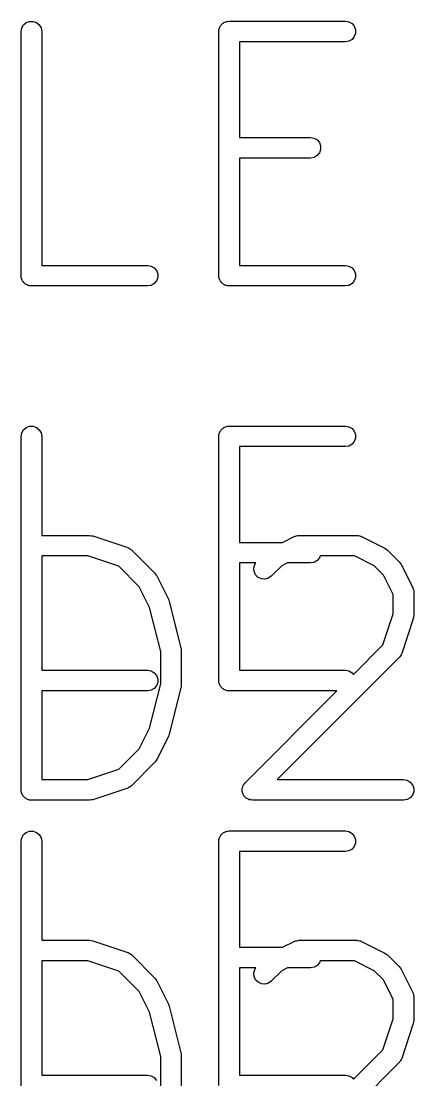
# Model space of a CAD drawing. Extents: x -2.2 to 89.1, y -78.6 to 9.2.
# Drawn here: x 67.37 to 69.31, y -56.51 to -51.28 of the extents above; entities that cross this region are included whole.
import ezdxf

# ---------------------------------------------------------------- set-up
doc = ezdxf.new("R2010")
doc.units = 0
doc.header["$MEASUREMENT"] = 0
doc.layers.add('BLACK', color=7, linetype='CONTINUOUS')

msp = doc.modelspace()

# ---------------------------------------------------------------- linework, layer by layer
at = {"layer": 'Black'}
for p, q in [((67.3745, -51.3137), (67.3833, -51.2984)), ((67.3833, -51.2984), (67.3969, -51.2871)), ((67.3969, -51.2871), (67.4134, -51.281)), ((67.4134, -51.281), (67.4311, -51.281)), ((67.4311, -51.281), (67.4477, -51.2871)), ((67.4477, -51.2871), (67.4612, -51.2984)), ((67.4612, -51.2984), (67.47, -51.3137)), ((68.3578, -51.3022), (68.36, -51.2984)), ((68.36, -51.2984), (68.3634, -51.2955)), ((68.3634, -51.2955), (68.3663, -51.2921)), ((68.3663, -51.2921), (68.3701, -51.2899)), ((68.3701, -51.2899), (68.3736, -51.2871)), ((68.3736, -51.2871), (68.3777, -51.2855)), ((68.3777, -51.2855), (68.3816, -51.2833)), ((68.3816, -51.2833), (68.386, -51.2825)), ((68.386, -51.2825), (68.3901, -51.281)), ((68.3901, -51.281), (68.3946, -51.281)), ((68.3946, -51.281), (68.399, -51.2802)), ((68.399, -51.2802), (68.9735, -51.2802)), ((68.9735, -51.2802), (68.9909, -51.2833)), ((68.9909, -51.2833), (69.0061, -51.2921)), ((69.0061, -51.2921), (69.0175, -51.3056)), ((67.3715, -51.331), (67.3745, -51.3137)), ((67.3715, -52.5375), (67.3715, -51.331)), ((67.47, -51.3137), (67.4731, -51.331)), ((67.4731, -51.331), (67.4731, -52.4867)), ((68.3482, -51.331), (68.3489, -51.3267)), ((68.3482, -52.5375), (68.3482, -51.331)), ((68.3489, -51.3222), (68.3504, -51.3181)), ((68.3489, -51.3267), (68.3489, -51.3222)), ((68.3504, -51.3181), (68.3512, -51.3137)), ((68.3512, -51.3137), (68.3534, -51.3098)), ((68.3534, -51.3098), (68.355, -51.3056)), ((68.355, -51.3056), (68.3578, -51.3022)), ((69.0175, -51.3056), (69.0235, -51.3222)), ((69.0235, -51.3399), (69.0175, -51.3564)), ((69.0235, -51.3222), (69.0235, -51.3399)), ((68.9735, -51.3818), (68.4498, -51.3818)), ((68.4498, -51.3818), (68.4498, -51.8548)), ((68.9909, -51.3788), (68.9735, -51.3818)), ((69.0061, -51.37), (68.9909, -51.3788)), ((69.0175, -51.3564), (69.0061, -51.37)), ((68.4498, -51.8548), (68.8011, -51.8548)), ((68.8011, -51.8548), (68.8185, -51.8578)), ((68.8185, -51.8578), (68.8338, -51.8667)), ((68.8338, -51.8667), (68.8451, -51.8802)), ((68.8451, -51.8802), (68.8511, -51.8967)), ((68.8511, -51.9144), (68.8451, -51.931)), ((68.8511, -51.8967), (68.8511, -51.9144)), ((68.8011, -51.9564), (68.4498, -51.9564)), ((68.4498, -51.9564), (68.4498, -52.4867)), ((68.8185, -51.9533), (68.8011, -51.9564)), ((68.8338, -51.9445), (68.8185, -51.9533)), ((68.8451, -51.931), (68.8338, -51.9445)), ((67.4731, -52.4867), (67.9968, -52.4867)), ((67.9968, -52.4867), (68.0142, -52.4898)), ((68.0142, -52.4898), (68.0294, -52.4986)), ((68.0294, -52.4986), (68.0408, -52.5121)), ((68.4498, -52.4867), (68.9735, -52.4867)), ((68.9735, -52.4867), (68.9909, -52.4898)), ((68.9909, -52.4898), (69.0061, -52.4986)), ((69.0061, -52.4986), (69.0175, -52.5121)), ((67.3722, -52.5419), (67.3715, -52.5375)), ((67.3722, -52.5464), (67.3722, -52.5419)), ((67.3738, -52.5505), (67.3722, -52.5464)), ((67.3745, -52.5549), (67.3738, -52.5505)), ((68.0408, -52.5121), (68.0468, -52.5287)), ((68.0468, -52.5464), (68.0408, -52.5629)), ((68.0468, -52.5287), (68.0468, -52.5464)), ((68.3489, -52.5419), (68.3482, -52.5375)), ((68.3489, -52.5464), (68.3489, -52.5419)), ((68.3504, -52.5505), (68.3489, -52.5464)), ((68.3512, -52.5549), (68.3504, -52.5505)), ((69.0175, -52.5121), (69.0235, -52.5287)), ((69.0235, -52.5464), (69.0175, -52.5629)), ((69.0235, -52.5287), (69.0235, -52.5464)), ((67.3767, -52.5588), (67.3745, -52.5549)), ((67.3783, -52.5629), (67.3767, -52.5588)), ((67.3811, -52.5664), (67.3783, -52.5629)), ((67.3833, -52.5702), (67.3811, -52.5664)), ((67.3868, -52.5731), (67.3833, -52.5702)), ((67.3896, -52.5765), (67.3868, -52.5731)), ((67.3935, -52.5787), (67.3896, -52.5765)), ((67.3969, -52.5815), (67.3935, -52.5787)), ((67.401, -52.5831), (67.3969, -52.5815)), ((67.4049, -52.5853), (67.401, -52.5831)), ((67.4093, -52.5861), (67.4049, -52.5853)), ((67.4134, -52.5876), (67.4093, -52.5861)), ((67.4179, -52.5876), (67.4134, -52.5876)), ((67.4223, -52.5883), (67.4179, -52.5876)), ((67.9968, -52.5883), (67.4223, -52.5883)), ((68.0142, -52.5853), (67.9968, -52.5883)), ((68.0294, -52.5765), (68.0142, -52.5853)), ((68.0408, -52.5629), (68.0294, -52.5765)), ((68.3534, -52.5588), (68.3512, -52.5549)), ((68.355, -52.5629), (68.3534, -52.5588)), ((68.3578, -52.5664), (68.355, -52.5629)), ((68.36, -52.5702), (68.3578, -52.5664)), ((68.3634, -52.5731), (68.36, -52.5702)), ((68.3663, -52.5765), (68.3634, -52.5731)), ((68.3701, -52.5787), (68.3663, -52.5765)), ((68.3736, -52.5815), (68.3701, -52.5787)), ((68.3777, -52.5831), (68.3736, -52.5815)), ((68.3816, -52.5853), (68.3777, -52.5831)), ((68.386, -52.5861), (68.3816, -52.5853)), ((68.3901, -52.5876), (68.386, -52.5861)), ((68.3946, -52.5876), (68.3901, -52.5876)), ((68.399, -52.5883), (68.3946, -52.5876)), ((68.9735, -52.5883), (68.399, -52.5883)), ((68.9909, -52.5853), (68.9735, -52.5883)), ((69.0061, -52.5765), (68.9909, -52.5853)), ((69.0175, -52.5629), (69.0061, -52.5765)), ((67.3969, -53.2871), (67.4134, -53.281)), ((67.4134, -53.281), (67.4311, -53.281)), ((67.4311, -53.281), (67.4477, -53.2871)), ((68.3736, -53.2871), (68.3777, -53.2855)), ((68.3777, -53.2855), (68.3816, -53.2833)), ((68.3816, -53.2833), (68.386, -53.2825)), ((68.386, -53.2825), (68.3901, -53.281)), ((68.3901, -53.281), (68.3946, -53.281)), ((68.3946, -53.281), (68.399, -53.2802)), ((68.399, -53.2802), (68.9735, -53.2802)), ((68.9735, -53.2802), (68.9909, -53.2833)), ((68.9909, -53.2833), (69.0061, -53.2921)), ((67.3715, -53.331), (67.3745, -53.3137)), ((67.3715, -53.871), (67.3715, -53.331)), ((67.3745, -53.3137), (67.3833, -53.2984)), ((67.3833, -53.2984), (67.3969, -53.2871)), ((67.4477, -53.2871), (67.4612, -53.2984)), ((67.4612, -53.2984), (67.47, -53.3137)), ((67.47, -53.3137), (67.4731, -53.331)), ((67.4731, -53.331), (67.4731, -53.8202)), ((68.3482, -53.331), (68.3489, -53.3267)), ((68.3482, -54.5375), (68.3482, -53.331)), ((68.3489, -53.3222), (68.3504, -53.3181)), ((68.3489, -53.3267), (68.3489, -53.3222)), ((68.3504, -53.3181), (68.3512, -53.3137)), ((68.3512, -53.3137), (68.3534, -53.3098)), ((68.3534, -53.3098), (68.355, -53.3056)), ((68.355, -53.3056), (68.3578, -53.3022)), ((68.3578, -53.3022), (68.36, -53.2984)), ((68.36, -53.2984), (68.3634, -53.2955)), ((68.3634, -53.2955), (68.3663, -53.2921)), ((68.3663, -53.2921), (68.3701, -53.2899)), ((68.3701, -53.2899), (68.3736, -53.2871)), ((69.0061, -53.2921), (69.0175, -53.3056)), ((69.0175, -53.3056), (69.0235, -53.3222)), ((69.0235, -53.3222), (69.0235, -53.3399)), ((68.9735, -53.3818), (68.4498, -53.3818)), ((68.4498, -53.3818), (68.4498, -53.8548)), ((68.9909, -53.3788), (68.9735, -53.3818)), ((69.0061, -53.37), (68.9909, -53.3788)), ((69.0175, -53.3564), (69.0061, -53.37)), ((69.0235, -53.3399), (69.0175, -53.3564)), ((67.4731, -53.8202), (67.7095, -53.8202)), ((67.7095, -53.8202), (67.7175, -53.8217)), ((67.7175, -53.8217), (67.7256, -53.8229)), ((67.7256, -53.8229), (67.8979, -53.8803)), ((68.4498, -53.8548), (68.6626, -53.8548)), ((68.6626, -53.8548), (68.7209, -53.8256)), ((68.7209, -53.8256), (68.7238, -53.8248)), ((68.7238, -53.8248), (68.7263, -53.8233)), ((68.7263, -53.8233), (68.7322, -53.8223)), ((68.7322, -53.8223), (68.7379, -53.8206)), ((68.7379, -53.8206), (68.7408, -53.8208)), ((68.7408, -53.8208), (68.7437, -53.8202)), ((68.7437, -53.8202), (69.0309, -53.8202)), ((69.0309, -53.8202), (69.0338, -53.8208)), ((69.0338, -53.8208), (69.0367, -53.8206)), ((69.0367, -53.8206), (69.0424, -53.8223)), ((69.0424, -53.8223), (69.0483, -53.8233)), ((69.0483, -53.8233), (69.0508, -53.8248)), ((69.0508, -53.8248), (69.0536, -53.8256)), ((69.0536, -53.8256), (69.1686, -53.8831)), ((67.3715, -55.0775), (67.3715, -53.871)), ((67.8979, -53.8803), (67.9005, -53.8817)), ((67.9005, -53.8817), (67.9033, -53.8825)), ((67.9033, -53.8825), (67.9082, -53.8859)), ((67.9082, -53.8859), (67.9135, -53.8887)), ((67.9135, -53.8887), (67.9154, -53.8909)), ((67.9154, -53.8909), (67.9178, -53.8926)), ((67.9178, -53.8926), (68.0327, -54.0075)), ((69.1686, -53.8831), (69.1751, -53.8879)), ((69.1751, -53.8879), (69.1818, -53.8926)), ((69.1818, -53.8926), (69.2392, -53.95)), ((67.4731, -53.9218), (67.4731, -54.4867)), ((67.7013, -53.9218), (67.4731, -53.9218)), ((67.8544, -53.9729), (67.7013, -53.9218)), ((68.5309, -53.9564), (68.4498, -53.9564)), ((68.4498, -53.9564), (68.4498, -54.4867)), ((68.5207, -53.9815), (68.5253, -53.9645)), ((68.5253, -53.9645), (68.5309, -53.9564)), ((68.6866, -53.9564), (68.6589, -53.9703)), ((68.8011, -53.9564), (68.6866, -53.9564)), ((68.8185, -53.9533), (68.8011, -53.9564)), ((68.8338, -53.9445), (68.8185, -53.9533)), ((68.8451, -53.931), (68.8338, -53.9445)), ((68.8484, -53.9218), (68.8451, -53.931)), ((69.0189, -53.9218), (68.8484, -53.9218)), ((69.1157, -53.9703), (69.0189, -53.9218)), ((69.2392, -53.95), (69.2439, -53.9567)), ((69.2439, -53.9567), (69.2487, -53.9632)), ((69.2487, -53.9632), (69.3062, -54.0781)), ((67.955, -54.0735), (67.8544, -53.9729)), ((68.0327, -54.0075), (68.0374, -54.0142)), ((68.0374, -54.0142), (68.0422, -54.0207)), ((68.5222, -53.9991), (68.5207, -53.9815)), ((68.5297, -54.0151), (68.5222, -53.9991)), ((68.5422, -54.0276), (68.5297, -54.0151)), ((68.6589, -53.9703), (68.6072, -54.0219)), ((69.1615, -54.016), (69.1157, -53.9703)), ((69.2099, -54.1128), (69.1615, -54.016)), ((68.0422, -54.0207), (68.0997, -54.1356)), ((68.5582, -54.035), (68.5422, -54.0276)), ((68.5757, -54.0366), (68.5582, -54.035)), ((68.5928, -54.032), (68.5757, -54.0366)), ((68.6072, -54.0219), (68.5928, -54.032)), ((68.0063, -54.176), (67.955, -54.0735)), ((69.2099, -54.2075), (69.2099, -54.1128)), ((69.3062, -54.0781), (69.307, -54.0809)), ((69.307, -54.0809), (69.3085, -54.0835)), ((69.3085, -54.0835), (69.3095, -54.0893)), ((69.3095, -54.0893), (69.3112, -54.095)), ((69.3112, -54.095), (69.311, -54.098)), ((69.311, -54.098), (69.3115, -54.1009)), ((69.3115, -54.1009), (69.3115, -54.2158)), ((68.0997, -54.1356), (68.1013, -54.1409)), ((68.1013, -54.1409), (68.1035, -54.146)), ((68.1035, -54.146), (68.161, -54.3758)), ((68.0609, -54.3944), (68.0063, -54.176)), ((69.1589, -54.3607), (69.2099, -54.2075)), ((69.3101, -54.2238), (69.3089, -54.2318)), ((69.3115, -54.2158), (69.3101, -54.2238)), ((69.3089, -54.2318), (69.2515, -54.4042)), ((68.161, -54.3758), (68.1614, -54.382)), ((68.1614, -54.382), (68.1625, -54.3881)), ((69.0129, -54.5067), (69.1589, -54.3607)), ((68.0609, -54.5542), (68.0609, -54.3944)), ((68.1625, -54.3881), (68.1625, -54.5605)), ((69.2392, -54.424), (68.6365, -55.0267)), ((69.2409, -54.4216), (69.2392, -54.424)), ((69.2431, -54.4197), (69.2409, -54.4216)), ((69.2459, -54.4145), (69.2431, -54.4197)), ((69.2493, -54.4096), (69.2459, -54.4145)), ((69.2501, -54.4068), (69.2493, -54.4096)), ((69.2515, -54.4042), (69.2501, -54.4068)), ((67.4731, -54.4867), (67.9968, -54.4867)), ((67.9968, -54.4867), (68.0142, -54.4898)), ((68.4498, -54.4867), (68.9735, -54.4867)), ((68.9735, -54.4867), (68.9909, -54.4898)), ((68.0142, -54.4898), (68.0294, -54.4986)), ((68.0294, -54.4986), (68.0408, -54.5121)), ((68.0408, -54.5121), (68.0468, -54.5287)), ((68.0468, -54.5287), (68.0468, -54.5464)), ((68.3489, -54.5419), (68.3482, -54.5375)), ((68.9909, -54.4898), (69.0061, -54.4986)), ((69.0061, -54.4986), (69.0129, -54.5067)), ((67.9968, -54.5883), (67.4731, -54.5883)), ((67.4731, -54.5883), (67.4731, -55.0267)), ((68.0142, -54.5853), (67.9968, -54.5883)), ((68.0063, -54.7726), (68.0609, -54.5542)), ((68.0294, -54.5765), (68.0142, -54.5853)), ((68.0408, -54.5629), (68.0294, -54.5765)), ((68.0468, -54.5464), (68.0408, -54.5629)), ((68.161, -54.5728), (68.1035, -54.8026)), ((68.1614, -54.5666), (68.161, -54.5728)), ((68.1625, -54.5605), (68.1614, -54.5666)), ((68.3489, -54.5464), (68.3489, -54.5419)), ((68.3504, -54.5505), (68.3489, -54.5464)), ((68.3512, -54.5549), (68.3504, -54.5505)), ((68.3534, -54.5588), (68.3512, -54.5549)), ((68.355, -54.5629), (68.3534, -54.5588)), ((68.3578, -54.5664), (68.355, -54.5629)), ((68.36, -54.5702), (68.3578, -54.5664)), ((68.3634, -54.5731), (68.36, -54.5702)), ((68.3663, -54.5765), (68.3634, -54.5731)), ((68.3701, -54.5787), (68.3663, -54.5765)), ((68.3736, -54.5815), (68.3701, -54.5787)), ((68.3777, -54.5831), (68.3736, -54.5815)), ((68.3816, -54.5853), (68.3777, -54.5831)), ((68.386, -54.5861), (68.3816, -54.5853)), ((68.3901, -54.5876), (68.386, -54.5861)), ((68.3946, -54.5876), (68.3901, -54.5876)), ((68.399, -54.5883), (68.3946, -54.5876)), ((68.9312, -54.5883), (68.399, -54.5883)), ((68.4779, -55.0416), (68.9312, -54.5883)), ((67.955, -54.8751), (68.0063, -54.7726)), ((68.0997, -54.813), (68.0422, -54.9279)), ((68.1013, -54.8077), (68.0997, -54.813)), ((68.1035, -54.8026), (68.1013, -54.8077)), ((67.8544, -54.9757), (67.955, -54.8751)), ((68.0327, -54.9411), (67.9178, -55.056)), ((68.0374, -54.9344), (68.0327, -54.9411)), ((68.0422, -54.9279), (68.0374, -54.9344)), ((67.7013, -55.0267), (67.8544, -54.9757)), ((67.4731, -55.0267), (67.7013, -55.0267)), ((67.9082, -55.0627), (67.9033, -55.0661)), ((67.9135, -55.0599), (67.9082, -55.0627)), ((67.9154, -55.0577), (67.9135, -55.0599)), ((67.9178, -55.056), (67.9154, -55.0577)), ((68.4638, -55.0687), (68.4661, -55.0625)), ((68.4661, -55.0625), (68.4678, -55.0561)), ((68.4678, -55.0561), (68.4691, -55.0543)), ((68.4691, -55.0543), (68.4699, -55.0521)), ((68.4699, -55.0521), (68.4741, -55.0471)), ((68.4741, -55.0471), (68.4779, -55.0416)), ((68.6365, -55.0267), (69.2607, -55.0267)), ((69.2607, -55.0267), (69.2781, -55.0298)), ((69.2781, -55.0298), (69.2934, -55.0386)), ((69.2934, -55.0386), (69.3047, -55.0521)), ((69.3047, -55.0521), (69.3108, -55.0687)), ((67.3722, -55.0819), (67.3715, -55.0775)), ((67.3722, -55.0864), (67.3722, -55.0819)), ((67.3738, -55.0905), (67.3722, -55.0864)), ((67.3745, -55.0949), (67.3738, -55.0905)), ((67.3767, -55.0988), (67.3745, -55.0949)), ((67.3783, -55.1029), (67.3767, -55.0988)), ((67.3811, -55.1064), (67.3783, -55.1029)), ((67.3833, -55.1102), (67.3811, -55.1064)), ((67.3868, -55.1131), (67.3833, -55.1102)), ((67.3896, -55.1165), (67.3868, -55.1131)), ((67.8979, -55.0683), (67.7256, -55.1257)), ((67.9005, -55.0669), (67.8979, -55.0683)), ((67.9033, -55.0661), (67.9005, -55.0669)), ((68.4633, -55.0731), (68.4638, -55.071)), ((68.4638, -55.0797), (68.4633, -55.0731)), ((68.4638, -55.071), (68.4638, -55.0687)), ((68.4638, -55.0864), (68.4638, -55.0797)), ((68.4646, -55.0885), (68.4638, -55.0864)), ((68.4648, -55.0907), (68.4646, -55.0885)), ((68.4676, -55.0967), (68.4648, -55.0907)), ((68.4699, -55.1029), (68.4676, -55.0967)), ((68.4713, -55.1047), (68.4699, -55.1029)), ((68.4722, -55.1067), (68.4713, -55.1047)), ((68.4769, -55.1114), (68.4722, -55.1067)), ((68.4812, -55.1165), (68.4769, -55.1114)), ((69.3047, -55.1029), (69.2934, -55.1165)), ((69.3108, -55.0864), (69.3047, -55.1029)), ((69.3108, -55.0687), (69.3108, -55.0864)), ((67.3935, -55.1187), (67.3896, -55.1165)), ((67.3969, -55.1215), (67.3935, -55.1187)), ((67.401, -55.1231), (67.3969, -55.1215)), ((67.4049, -55.1253), (67.401, -55.1231)), ((67.4093, -55.1261), (67.4049, -55.1253)), ((67.4134, -55.1276), (67.4093, -55.1261)), ((67.4179, -55.1276), (67.4134, -55.1276)), ((67.4223, -55.1283), (67.4179, -55.1276)), ((67.7095, -55.1283), (67.4223, -55.1283)), ((67.7175, -55.1269), (67.7095, -55.1283)), ((67.7256, -55.1257), (67.7175, -55.1269)), ((68.4831, -55.1176), (68.4812, -55.1165)), ((68.4847, -55.1192), (68.4831, -55.1176)), ((68.4907, -55.122), (68.4847, -55.1192)), ((68.4965, -55.1253), (68.4907, -55.122)), ((68.4987, -55.1257), (68.4965, -55.1253)), ((68.5007, -55.1266), (68.4987, -55.1257)), ((68.5073, -55.1272), (68.5007, -55.1266)), ((68.5139, -55.1283), (68.5073, -55.1272)), ((69.2607, -55.1283), (68.5139, -55.1283)), ((69.2781, -55.1253), (69.2607, -55.1283)), ((69.2934, -55.1165), (69.2781, -55.1253)), ((67.3715, -55.331), (67.3745, -55.3137)), ((67.3745, -55.3137), (67.3833, -55.2984)), ((67.3833, -55.2984), (67.3969, -55.2871)), ((67.3969, -55.2871), (67.4134, -55.281)), ((67.4134, -55.281), (67.4311, -55.281)), ((67.4311, -55.281), (67.4477, -55.2871)), ((67.4477, -55.2871), (67.4612, -55.2984)), ((67.4612, -55.2984), (67.47, -55.3137)), ((67.47, -55.3137), (67.4731, -55.331)), ((68.3489, -55.3222), (68.3504, -55.3181)), ((68.3489, -55.3267), (68.3489, -55.3222)), ((68.3504, -55.3181), (68.3512, -55.3137)), ((68.3512, -55.3137), (68.3534, -55.3098)), ((68.3534, -55.3098), (68.355, -55.3056)), ((68.355, -55.3056), (68.3578, -55.3022)), ((68.3578, -55.3022), (68.36, -55.2984)), ((68.36, -55.2984), (68.3634, -55.2955)), ((68.3634, -55.2955), (68.3663, -55.2921)), ((68.3663, -55.2921), (68.3701, -55.2899)), ((68.3701, -55.2899), (68.3736, -55.2871)), ((68.3736, -55.2871), (68.3777, -55.2855)), ((68.3777, -55.2855), (68.3816, -55.2833)), ((68.3816, -55.2833), (68.386, -55.2825)), ((68.386, -55.2825), (68.3901, -55.281)), ((68.3901, -55.281), (68.3946, -55.281)), ((68.3946, -55.281), (68.399, -55.2802)), ((68.399, -55.2802), (68.9735, -55.2802)), ((68.9735, -55.2802), (68.9909, -55.2833)), ((68.9909, -55.2833), (69.0061, -55.2921)), ((69.0061, -55.2921), (69.0175, -55.3056)), ((69.0175, -55.3056), (69.0235, -55.3222)), ((69.0235, -55.3222), (69.0235, -55.3399)), ((67.3715, -55.871), (67.3715, -55.331)), ((67.4731, -55.331), (67.4731, -55.8202)), ((68.3482, -55.331), (68.3489, -55.3267)), ((68.3482, -56.5375), (68.3482, -55.331)), ((69.0061, -55.37), (68.9909, -55.3788)), ((69.0175, -55.3564), (69.0061, -55.37)), ((69.0235, -55.3399), (69.0175, -55.3564)), ((68.9735, -55.3818), (68.4498, -55.3818)), ((68.4498, -55.3818), (68.4498, -55.8548)), ((68.9909, -55.3788), (68.9735, -55.3818)), ((67.4731, -55.8202), (67.7095, -55.8202)), ((67.7095, -55.8202), (67.7175, -55.8217)), ((67.7175, -55.8217), (67.7256, -55.8229)), ((67.7256, -55.8229), (67.8979, -55.8803)), ((68.6626, -55.8548), (68.7209, -55.8256)), ((68.7209, -55.8256), (68.7238, -55.8248)), ((68.7238, -55.8248), (68.7263, -55.8233)), ((68.7263, -55.8233), (68.7322, -55.8223)), ((68.7322, -55.8223), (68.7379, -55.8206)), ((68.7379, -55.8206), (68.7408, -55.8208)), ((68.7408, -55.8208), (68.7437, -55.8202)), ((68.7437, -55.8202), (69.0309, -55.8202)), ((69.0309, -55.8202), (69.0338, -55.8208)), ((69.0338, -55.8208), (69.0367, -55.8206)), ((69.0367, -55.8206), (69.0424, -55.8223)), ((69.0424, -55.8223), (69.0483, -55.8233)), ((69.0483, -55.8233), (69.0508, -55.8248)), ((69.0508, -55.8248), (69.0536, -55.8256)), ((69.0536, -55.8256), (69.1686, -55.8831)), ((67.3715, -57.0775), (67.3715, -55.871)), ((67.8979, -55.8803), (67.9005, -55.8817)), ((67.9005, -55.8817), (67.9033, -55.8825)), ((67.9033, -55.8825), (67.9082, -55.8859)), ((67.9082, -55.8859), (67.9135, -55.8887)), ((67.9135, -55.8887), (67.9154, -55.8909)), ((67.9154, -55.8909), (67.9178, -55.8926)), ((67.9178, -55.8926), (68.0327, -56.0075)), ((68.4498, -55.8548), (68.6626, -55.8548)), ((69.1686, -55.8831), (69.1751, -55.8879)), ((69.1751, -55.8879), (69.1818, -55.8926)), ((69.1818, -55.8926), (69.2392, -55.95)), ((67.4731, -55.9218), (67.4731, -56.4867)), ((67.7013, -55.9218), (67.4731, -55.9218)), ((67.8544, -55.9729), (67.7013, -55.9218)), ((68.8338, -55.9445), (68.8185, -55.9533)), ((68.8451, -55.931), (68.8338, -55.9445)), ((68.8484, -55.9218), (68.8451, -55.931)), ((69.0189, -55.9218), (68.8484, -55.9218)), ((69.1157, -55.9703), (69.0189, -55.9218)), ((69.2392, -55.95), (69.2439, -55.9567)), ((67.955, -56.0735), (67.8544, -55.9729)), ((68.5309, -55.9564), (68.4498, -55.9564)), ((68.4498, -55.9564), (68.4498, -56.4867)), ((68.5207, -55.9815), (68.5253, -55.9645)), ((68.5222, -55.9991), (68.5207, -55.9815)), ((68.5297, -56.0151), (68.5222, -55.9991)), ((68.5253, -55.9645), (68.5309, -55.9564)), ((68.6589, -55.9703), (68.6072, -56.0219)), ((68.6866, -55.9564), (68.6589, -55.9703)), ((68.8011, -55.9564), (68.6866, -55.9564)), ((68.8185, -55.9533), (68.8011, -55.9564)), ((69.1615, -56.016), (69.1157, -55.9703)), ((69.2439, -55.9567), (69.2487, -55.9632)), ((69.2487, -55.9632), (69.3062, -56.0781)), ((68.0327, -56.0075), (68.0374, -56.0142)), ((68.0374, -56.0142), (68.0422, -56.0207)), ((68.0422, -56.0207), (68.0997, -56.1356)), ((68.5422, -56.0276), (68.5297, -56.0151)), ((68.5582, -56.035), (68.5422, -56.0276)), ((68.5757, -56.0366), (68.5582, -56.035)), ((68.5928, -56.032), (68.5757, -56.0366)), ((68.6072, -56.0219), (68.5928, -56.032)), ((69.2099, -56.1128), (69.1615, -56.016)), ((68.0063, -56.176), (67.955, -56.0735)), ((69.3062, -56.0781), (69.307, -56.0809)), ((69.307, -56.0809), (69.3085, -56.0835)), ((69.3085, -56.0835), (69.3095, -56.0893)), ((69.3095, -56.0893), (69.3112, -56.095)), ((69.3112, -56.095), (69.311, -56.098)), ((69.311, -56.098), (69.3115, -56.1009)), ((69.3115, -56.1009), (69.3115, -56.2158)), ((68.0997, -56.1356), (68.1013, -56.1409)), ((68.1013, -56.1409), (68.1035, -56.146)), ((68.1035, -56.146), (68.161, -56.3758)), ((69.2099, -56.2075), (69.2099, -56.1128)), ((68.0609, -56.3944), (68.0063, -56.176)), ((69.1589, -56.3607), (69.2099, -56.2075)), ((69.3089, -56.2318), (69.2515, -56.4042)), ((69.3101, -56.2238), (69.3089, -56.2318)), ((69.3115, -56.2158), (69.3101, -56.2238)), ((69.0129, -56.5067), (69.1589, -56.3607)), ((68.0609, -56.5542), (68.0609, -56.3944)), ((68.161, -56.3758), (68.1614, -56.382)), ((68.1614, -56.382), (68.1625, -56.3881)), ((68.1625, -56.3881), (68.1625, -56.5605)), ((69.2409, -56.4216), (69.2392, -56.424)), ((69.2431, -56.4197), (69.2409, -56.4216)), ((69.2459, -56.4145), (69.2431, -56.4197)), ((69.2493, -56.4096), (69.2459, -56.4145)), ((69.2501, -56.4068), (69.2493, -56.4096)), ((69.2515, -56.4042), (69.2501, -56.4068)), ((69.2392, -56.424), (68.6365, -57.0267)), ((67.4731, -56.4867), (67.9968, -56.4867)), ((67.9968, -56.4867), (68.0142, -56.4898)), ((68.0142, -56.4898), (68.0294, -56.4986)), ((68.0294, -56.4986), (68.0408, -56.5121)), ((68.4498, -56.4867), (68.9735, -56.4867)), ((68.9735, -56.4867), (68.9909, -56.4898)), ((68.9909, -56.4898), (69.0061, -56.4986)), ((69.0061, -56.4986), (69.0129, -56.5067))]:
    msp.add_line(p, q, dxfattribs=at)

doc.saveas('drawing.dxf')
